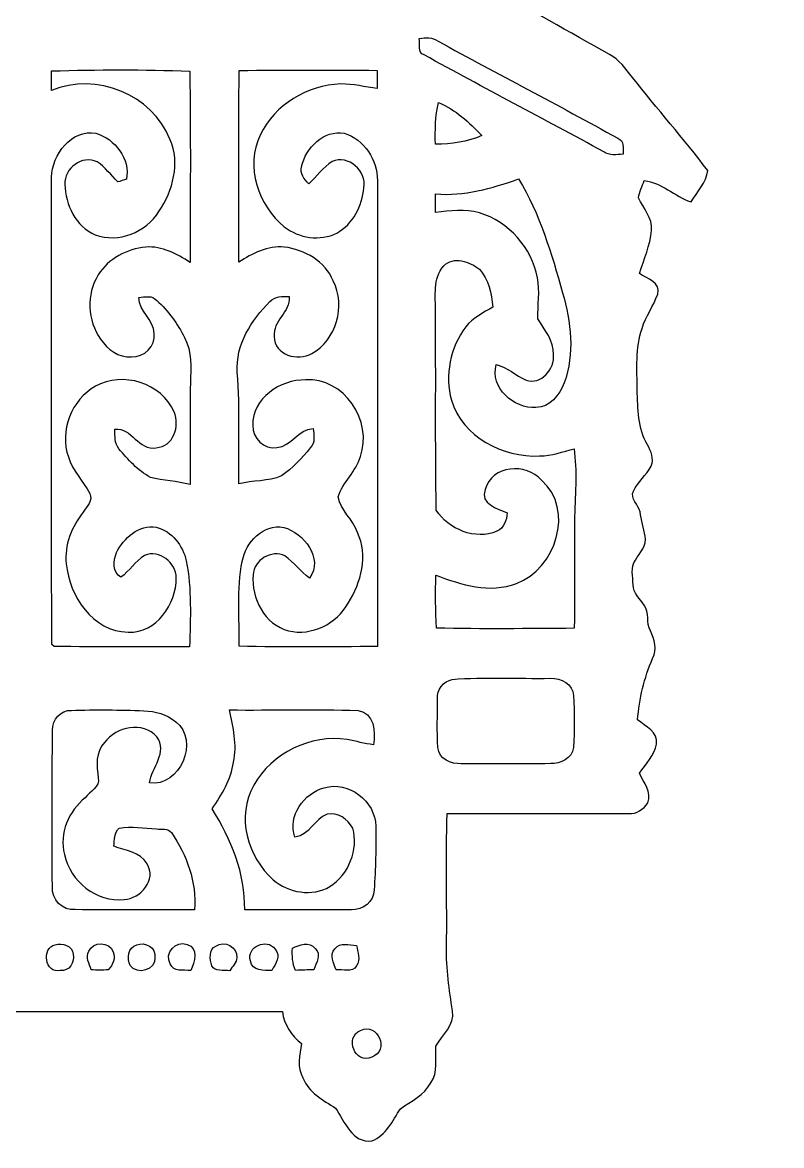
# Model space of a CAD drawing. Header units: centimetres. Extents: x -10.2 to 10.3, y -13.7 to 13.7.
# Drawn here: x 2.73 to 10.27, y -13.69 to -2.52 of the extents above; entities that cross this region are included whole.
import ezdxf

# ---------------------------------------------------------------- set-up
doc = ezdxf.new("R2010")
doc.units = ezdxf.units.CM
doc.header["$MEASUREMENT"] = 0
doc.layers.add('Camada 1', color=7, linetype='Continuous')

msp = doc.modelspace()

# ---------------------------------------------------------------- linework, layer by layer
at = {"layer": 'Camada 1', "color": 156}
for points, knots in [([(-0.3048, 13.28737), (-0.22825, 13.40449), (-0.16228, 13.55266), (-0.0254, 13.60875), (-0.0254, 13.60875), (0.17426, 13.6532), (0.25858, 13.42989), (0.34712, 13.29689), (0.34712, 13.29689), (0.45507, 13.21928), (0.58208, 13.15684), (0.64735, 13.03408), (0.64735, 13.03408), (0.72602, 12.92119), (0.7052, 12.77831), (0.68545, 12.65096), (0.68545, 12.65096), (0.81986, 12.56347), (0.87665, 12.40719), (0.86713, 12.25126), (0.86713, 12.25126), (1.04104, 12.18741), (1.25165, 12.18564), (1.38148, 12.03642), (1.38148, 12.03642), (1.52576, 11.89425), (1.5748, 11.61344), (1.40263, 11.47445), (1.40263, 11.47445), (1.27847, 11.37743), (1.11337, 11.37849), (0.96378, 11.36755), (0.96378, 11.36755), (0.95778, 11.35626), (0.94614, 11.33404), (0.94051, 11.32275), (0.94051, 11.32275), (1.06997, 11.21727), (1.22872, 11.15765), (1.36771, 11.06699), (1.36771, 11.06699), (1.51095, 10.97455), (1.57091, 10.80346), (1.69791, 10.6934), (1.69791, 10.6934), (1.84784, 10.55581), (1.99495, 10.39953), (2.04752, 10.19668), (2.04752, 10.19668), (2.09585, 10.02136), (2.06621, 9.83755), (2.06162, 9.6587), (2.06162, 9.6587), (2.4645, 9.69751), (2.86032, 9.48584), (3.0935, 9.16375), (3.0935, 9.16375), (3.25154, 8.96055), (3.35704, 8.72419), (3.49566, 8.50864), (3.49566, 8.50864), (3.74402, 8.15975), (4.05906, 7.79144), (4.50356, 7.71313), (4.50356, 7.71313), (4.63161, 7.6909), (4.70712, 7.57344), (4.76637, 7.46865), (4.76637, 7.46865), (4.9223, 7.48242), (5.08212, 7.41997), (5.17277, 7.28873), (5.17277, 7.28873), (5.2518, 7.20019), (5.2578, 7.07565), (5.31354, 6.97511), (5.31354, 6.97511), (5.40456, 6.87105), (5.53084, 6.77932), (5.55342, 6.63327), (5.55342, 6.63327), (5.52626, 6.47559), (5.35128, 6.42937), (5.22111, 6.38739), (5.22111, 6.38739), (5.08387, 6.36834), (5.03061, 6.21629), (4.90819, 6.16584), (4.90819, 6.16584), (4.76179, 6.08117), (4.58223, 6.10941), (4.44429, 6.1969), (4.44429, 6.1969), (4.3635, 6.13657), (4.27284, 6.06248), (4.16453, 6.08329), (4.16453, 6.08329), (3.9878, 6.11611), (3.80259, 6.15597), (3.62444, 6.1108), (3.62444, 6.1108), (3.38067, 6.02933), (3.27271, 5.72065), (3.37219, 5.49239), (3.37219, 5.49239), (3.46533, 5.20982), (3.78741, 5.03695), (4.07387, 5.13045), (4.07387, 5.13045), (4.0774, 5.20805), (4.08164, 5.28601), (4.09151, 5.36327), (4.09151, 5.36327), (4.2545, 5.40878), (4.41184, 5.28672), (4.4584, 5.13432), (4.4584, 5.13432), (4.51872, 5.00133), (4.46475, 4.85951), (4.44253, 4.72475), (4.44253, 4.72475), (4.5988, 4.75192), (4.74944, 4.80484), (4.90714, 4.82316), (4.90714, 4.82316), (5.2892, 4.86726), (5.68501, 4.62068), (5.81201, 4.25696), (5.81201, 4.25696), (5.89738, 4.0259), (5.97252, 3.7906), (6.07342, 3.56517), (6.07342, 3.56517), (6.14574, 3.40571), (6.26497, 3.27342), (6.39375, 3.15701), (6.39375, 3.15701), (6.42443, 3.27306), (6.42231, 3.41312), (6.52285, 3.49637), (6.52285, 3.49637), (6.67631, 3.60221), (6.92255, 3.53835), (6.99664, 3.36408), (6.99664, 3.36408), (7.03226, 3.24979), (6.99628, 3.1309), (6.9677, 3.01978), (6.9677, 3.01978), (7.2958, 3.03072), (7.67045, 3.04729), (7.93855, 2.82327), (7.93855, 2.82327), (8.15798, 2.65219), (8.20313, 2.34879), (8.41691, 2.17311), (8.41691, 2.17311), (8.58166, 2.04187), (8.7436, 1.90041), (8.9355, 1.80939), (8.9355, 1.80939), (9.04451, 1.75472), (9.17115, 1.75083), (9.28051, 1.69579), (9.28051, 1.69579), (9.36308, 1.65028), (9.39411, 1.54975), (9.4682, 1.49613), (9.4682, 1.49613), (9.56062, 1.47284), (9.66399, 1.47601), (9.74372, 1.41639), (9.74372, 1.41639), (9.88413, 1.33456), (9.93527, 1.17052), (9.98007, 1.02481), (9.98007, 1.02481), (10.08133, 0.89641), (10.27253, 0.77082), (10.21396, 0.58137), (10.21396, 0.58137), (10.13388, 0.44626), (9.95644, 0.42757), (9.82203, 0.37287), (9.82203, 0.37287), (9.72538, 0.27374), (9.62201, 0.16827), (9.47949, 0.14181), (9.47949, 0.14181), (9.36201, 0.09983), (9.24489, 0.15909), (9.13587, 0.19719), (9.13587, 0.19719), (9.05121, 0.15063), (8.96301, 0.11253), (8.87129, 0.08361), (8.87129, 0.08361), (8.86424, -0.05785), (8.87942, -0.21061), (8.79968, -0.33584), (8.79968, -0.33584), (8.69597, -0.50658), (8.59788, -0.6932), (8.42997, -0.80963), (8.42997, -0.80963), (8.29132, -0.88406), (8.13964, -0.93027), (7.99253, -0.9846), (7.99253, -0.9846), (7.99465, -1.07385), (7.9957, -1.16382), (7.98688, -1.25341), (7.98688, -1.25341), (7.83132, -1.30915), (7.68385, -1.11901), (7.53816, -1.22273), (7.53816, -1.22273), (7.37763, -1.31797), (7.30462, -1.49789), (7.24146, -1.66441), (7.24146, -1.66441), (7.19454, -1.78152), (7.16385, -1.90712), (7.16986, -2.03446), (7.16986, -2.03446), (7.22066, -2.09479), (7.29684, -2.12407), (7.36353, -2.16322), (7.36353, -2.16322), (7.76323, -2.38653), (8.16151, -2.61196), (8.56085, -2.83562), (8.56085, -2.83562), (8.65893, -2.88678), (8.72172, -2.98062), (8.78981, -3.06422), (8.78981, -3.06422), (9.03605, -3.37643), (9.29886, -3.67558), (9.54051, -3.99167), (9.54051, -3.99167), (9.52146, -4.10915), (9.43504, -4.20404), (9.3726, -4.30247), (9.3726, -4.30247), (9.20855, -4.24992), (9.0812, -4.1102), (8.90693, -4.09046), (8.90693, -4.09046), (8.88612, -4.14725), (8.86071, -4.20299), (8.84907, -4.26261), (8.84907, -4.26261), (8.89987, -4.36633), (8.99125, -4.46229), (8.98031, -4.58576), (8.98031, -4.58576), (8.9662, -4.73499), (8.90481, -4.87469), (8.86071, -5.0165), (8.86071, -5.0165), (8.93268, -5.06589), (9.07837, -5.10504), (9.04134, -5.22005), (9.04134, -5.22005), (8.99971, -5.33788), (8.92315, -5.44054), (8.88541, -5.56048), (8.88541, -5.56048), (8.81803, -5.75734), (8.83778, -5.96864), (8.83673, -6.17326), (8.83673, -6.17326), (8.84307, -6.35776), (8.84449, -6.5546), (8.93867, -6.71971), (8.93867, -6.71971), (8.97502, -6.7818), (9.00747, -6.85799), (8.97573, -6.92962), (8.97573, -6.92962), (8.9288, -7.02062), (8.84624, -7.0873), (8.79968, -7.17868), (8.79968, -7.17868), (8.76335, -7.25594), (8.85331, -7.31378), (8.866, -7.38645), (8.866, -7.38645), (8.88118, -7.4669), (8.90023, -7.54627), (8.91575, -7.62706), (8.91575, -7.62706), (8.93762, -7.71947), (8.86283, -7.79144), (8.82015, -7.86448), (8.82015, -7.86448), (8.76723, -7.93537), (8.79581, -8.03027), (8.79686, -8.11213), (8.79686, -8.11213), (8.79651, -8.19431), (8.866, -8.2483), (8.90588, -8.3132), (8.90588, -8.3132), (8.96479, -8.38694), (8.9214, -8.49066), (8.96902, -8.57037), (8.96902, -8.57037), (9.01171, -8.65504), (9.03746, -8.75242), (8.99089, -8.84237), (8.99089, -8.84237), (8.90729, -9.03746), (8.85647, -9.24348), (8.84202, -9.45549), (8.84202, -9.45549), (8.92104, -9.51723), (9.04628, -9.57474), (9.02899, -9.69573), (9.02899, -9.69573), (9.00888, -9.80897), (8.92069, -9.89224), (8.86107, -9.98573), (8.86107, -9.98573), (8.90235, -10.07816), (8.9856, -10.1734), (8.94326, -10.281), (8.94326, -10.281), (8.90023, -10.34308), (8.83108, -10.39354), (8.75205, -10.38542), (8.75205, -10.38542), (8.15092, -10.38684), (7.54979, -10.38506), (6.94865, -10.38613), (6.94865, -10.38613), (6.93384, -10.82781), (6.94689, -11.27019), (6.94195, -11.71222), (6.94195, -11.71222), (6.9349, -11.92635), (6.97159, -12.13801), (6.99947, -12.34934), (6.99947, -12.34934), (7.02697, -12.49362), (6.89573, -12.58675), (6.83506, -12.7), (6.83506, -12.7), (6.82837, -12.82206), (6.86328, -12.95822), (6.78461, -13.06512), (6.78461, -13.06512), (6.71934, -13.18718), (6.59165, -13.24751), (6.48299, -13.32194), (6.48299, -13.32194), (6.40608, -13.44012), (6.33906, -13.5883), (6.199, -13.64156), (6.199, -13.64156), (6.00569, -13.66731), (5.92559, -13.44577), (5.83812, -13.31524), (5.83812, -13.31524), (5.71287, -13.23693), (5.57106, -13.16107), (5.5139, -13.01537), (5.5139, -13.01537), (5.45324, -12.90954), (5.48181, -12.78714), (5.49875, -12.67424), (5.49875, -12.67424), (5.39925, -12.59311), (5.32587, -12.48516), (5.3093, -12.35569), (5.3093, -12.35569), (1.7928, -12.35638), (-1.72366, -12.35392), (-5.2405, -12.35674), (-5.2405, -12.35674), (-5.26345, -12.48762), (-5.33259, -12.60122), (-5.42854, -12.69152), (-5.42854, -12.69152), (-5.40561, -12.821), (-5.39644, -12.96423), (-5.48004, -13.07535), (-5.48004, -13.07535), (-5.53685, -13.19883), (-5.6716, -13.24186), (-5.77249, -13.31736), (-5.77249, -13.31736), (-5.84341, -13.43589), (-5.90832, -13.58123), (-6.04273, -13.63802), (-6.04273, -13.63802), (-6.25193, -13.68777), (-6.32424, -13.43589), (-6.43042, -13.31066), (-6.43042, -13.31066), (-6.54755, -13.23233), (-6.67737, -13.15755), (-6.73946, -13.02419), (-6.73946, -13.02419), (-6.80049, -12.92119), (-6.78003, -12.79913), (-6.75216, -12.68976), (-6.75216, -12.68976), (-6.81955, -12.61957), (-6.9035, -12.55289), (-6.92431, -12.4527), (-6.92431, -12.4527), (-6.93666, -12.34687), (-6.91797, -12.24104), (-6.91549, -12.13555), (-6.91549, -12.13555), (-6.87175, -11.55347), (-6.89292, -10.96926), (-6.8901, -10.38613), (-6.8901, -10.38613), (-7.47501, -10.38613), (-8.05991, -10.38506), (-8.64481, -10.38684), (-8.64481, -10.38684), (-8.70937, -10.38577), (-8.77675, -10.38506), (-8.83496, -10.35332), (-8.83496, -10.35332), (-8.90799, -10.30781), (-8.93762, -10.19951), (-8.88576, -10.12754), (-8.88576, -10.12754), (-8.86777, -10.08238), (-8.82543, -10.04429), (-8.82685, -9.99384), (-8.82685, -9.99384), (-8.86177, -9.87777), (-8.98489, -9.79523), (-8.97925, -9.66611), (-8.97925, -9.66611), (-8.97995, -9.56239), (-8.87024, -9.51688), (-8.80356, -9.45832), (-8.80356, -9.45832), (-8.79581, -9.2322), (-8.87059, -9.01734), (-8.95314, -8.81062), (-8.95314, -8.81062), (-8.99618, -8.73125), (-8.9542, -8.6487), (-8.92527, -8.57355), (-8.92527, -8.57355), (-8.89141, -8.49841), (-8.89705, -8.41375), (-8.87448, -8.33578), (-8.87448, -8.33578), (-8.84342, -8.27722), (-8.79439, -8.231), (-8.76229, -8.17386), (-8.76229, -8.17386), (-8.74324, -8.08601), (-8.72842, -7.99499), (-8.74077, -7.90575), (-8.74077, -7.90575), (-8.78134, -7.82038), (-8.87518, -7.75404), (-8.87624, -7.65422), (-8.87624, -7.65422), (-8.84625, -7.5071), (-8.81768, -7.35682), (-8.73548, -7.22841), (-8.73548, -7.22841), (-8.76018, -7.08271), (-8.9468, -7.00263), (-8.94468, -6.84635), (-8.94468, -6.84635), (-8.89599, -6.71795), (-8.81556, -6.59835), (-8.8085, -6.45724), (-8.8085, -6.45724), (-8.78945, -6.19478), (-8.77958, -5.92949), (-8.81027, -5.66773), (-8.81027, -5.66773), (-8.83179, -5.4938), (-8.96231, -5.35834), (-8.99159, -5.18865), (-8.99159, -5.18865), (-9.00783, -5.08353), (-8.89, -5.06482), (-8.81979, -5.02708), (-8.81979, -5.02708), (-8.84943, -4.87749), (-8.91963, -4.73779), (-8.93692, -4.58576), (-8.93692, -4.58576), (-8.95173, -4.45028), (-8.83637, -4.35504), (-8.79545, -4.23827), (-8.79545, -4.23827), (-8.81803, -4.18429), (-8.84201, -4.12221), (-8.89247, -4.08869), (-8.89247, -4.08869), (-9.04416, -4.12784), (-9.15811, -4.25309), (-9.3098, -4.29119), (-9.3098, -4.29119), (-9.4234, -4.2485), (-9.44174, -4.09151), (-9.49465, -3.99238), (-9.49465, -3.99238), (-9.23219, -3.66465), (-8.96479, -3.34044), (-8.70055, -3.01378), (-8.70055, -3.01378), (-8.65328, -2.95592), (-8.60742, -2.89418), (-8.54321, -2.85396), (-8.54321, -2.85396), (-8.06555, -2.58234), (-7.58331, -2.3188), (-7.10881, -2.04223), (-7.10881, -2.04223), (-7.14762, -1.75682), (-7.22488, -1.43898), (-7.45418, -1.24566), (-7.45418, -1.24566), (-7.56108, -1.14828), (-7.69549, -1.20967), (-7.80803, -1.25801), (-7.80803, -1.25801), (-7.87471, -1.2968), (-7.96113, -1.22943), (-7.95478, -1.15675), (-7.95478, -1.15675), (-7.95549, -1.0996), (-7.94631, -1.04315), (-7.94067, -0.98672), (-7.94067, -0.98672), (-8.15022, -0.90523), (-8.38835, -0.85231), (-8.54463, -0.67875), (-8.54463, -0.67875), (-8.63706, -0.56761), (-8.70726, -0.44026), (-8.78134, -0.31679), (-8.78134, -0.31679), (-8.85754, -0.19967), (-8.8325, -0.05467), (-8.8399, 0.07691), (-8.8399, 0.07691), (-8.93056, 0.10971), (-9.01629, 0.15309), (-9.10449, 0.1919), (-9.10449, 0.1919), (-9.21914, 0.17003), (-9.33273, 0.09771), (-9.45197, 0.14252), (-9.45197, 0.14252), (-9.59343, 0.16581), (-9.69468, 0.27128), (-9.78887, 0.37007), (-9.78887, 0.37007), (-9.93986, 0.4318), (-10.15541, 0.45649), (-10.20867, 0.63887), (-10.20867, 0.63887), (-10.19563, 0.7934), (-10.06263, 0.90063), (-9.96173, 1.00576), (-9.96173, 1.00576), (-9.91093, 1.13417), (-9.88412, 1.28235), (-9.77229, 1.37548), (-9.77229, 1.37548), (-9.67951, 1.46473), (-9.54863, 1.48449), (-9.42551, 1.49506), (-9.42551, 1.49506), (-9.36236, 1.58891), (-9.29887, 1.7011), (-9.17856, 1.72649), (-9.17856, 1.72649), (-9.03428, 1.76072), (-8.88787, 1.79882), (-8.76546, 1.88665), (-8.76546, 1.88665), (-8.53263, 2.04857), (-8.28498, 2.22003), (-8.16045, 2.48425), (-8.16045, 2.48425), (-8.06203, 2.69098), (-7.90081, 2.88783), (-7.67186, 2.95063), (-7.67186, 2.95063), (-7.42914, 3.04165), (-7.16774, 3.02577), (-6.91373, 3.02012), (-6.91373, 3.02012), (-6.93878, 3.11643), (-6.9857, 3.21344), (-6.96524, 3.31505), (-6.96524, 3.31505), (-6.91832, 3.5306), (-6.60047, 3.6329), (-6.44666, 3.46674), (-6.44666, 3.46674), (-6.36481, 3.38912), (-6.37928, 3.26602), (-6.36093, 3.16406), (-6.36093, 3.16406), (-6.09423, 3.32246), (-5.98945, 3.63889), (-5.88785, 3.91478), (-5.88785, 3.91478), (-5.80565, 4.11161), (-5.7665, 4.33246), (-5.62821, 4.50037), (-5.62821, 4.50037), (-5.47582, 4.67289), (-5.26555, 4.80589), (-5.03166, 4.82316), (-5.03166, 4.82316), (-4.81541, 4.85174), (-4.61115, 4.75684), (-4.39914, 4.73392), (-4.39914, 4.73392), (-4.42595, 4.87785), (-4.4651, 5.03624), (-4.39525, 5.17455), (-4.39525, 5.17455), (-4.33492, 5.29907), (-4.18711, 5.425), (-4.04495, 5.34492), (-4.04495, 5.34492), (-4.03613, 5.27295), (-4.02695, 5.20064), (-4.01425, 5.12903), (-4.01425, 5.12903), (-3.88126, 5.10258), (-3.73486, 5.09198), (-3.61244, 5.16183), (-3.61244, 5.16183), (-3.45086, 5.25814), (-3.31187, 5.42008), (-3.29459, 5.61374), (-3.29459, 5.61374), (-3.27659, 5.77003), (-3.32598, 5.93972), (-3.43817, 6.05155), (-3.43817, 6.05155), (-3.62091, 6.18418), (-3.85938, 6.11823), (-4.06364, 6.08612), (-4.06364, 6.08612), (-4.17653, 6.05895), (-4.27002, 6.14115), (-4.37198, 6.17114), (-4.37198, 6.17114), (-4.47674, 6.15138), (-4.57763, 6.09706), (-4.687, 6.11786), (-4.687, 6.11786), (-4.84504, 6.13762), (-4.95723, 6.25756), (-5.0627, 6.3641), (-5.0627, 6.3641), (-5.18337, 6.40221), (-5.31106, 6.43149), (-5.41231, 6.51157), (-5.41231, 6.51157), (-5.47158, 6.55038), (-5.46099, 6.63115), (-5.4557, 6.69183), (-5.4557, 6.69183), (-5.41548, 6.82412), (-5.29378, 6.90245), (-5.21124, 7.00439), (-5.21124, 7.00439), (-5.17348, 7.13176), (-5.13891, 7.27004), (-5.03132, 7.35858), (-5.03132, 7.35858), (-4.94171, 7.44855), (-4.81295, 7.4736), (-4.69053, 7.46936), (-4.69053, 7.46936), (-4.65101, 7.53568), (-4.61644, 7.60871), (-4.55224, 7.65493), (-4.55224, 7.65493), (-4.45664, 7.73782), (-4.3194, 7.72089), (-4.20899, 7.77168), (-4.20899, 7.77168), (-3.96487, 7.87364), (-3.78919, 8.08214), (-3.61843, 8.2758), (-3.61843, 8.2758), (-3.3775, 8.55556), (-3.24979, 8.9094), (-3.02048, 9.19691), (-3.02048, 9.19691), (-2.78448, 9.49924), (-2.401, 9.69362), (-2.01329, 9.65905), (-2.01329, 9.65905), (-2.04045, 9.88836), (-2.05634, 10.13354), (-1.94132, 10.34344), (-1.94132, 10.34344), (-1.8369, 10.56781), (-1.60584, 10.69093), (-1.4792, 10.89977), (-1.4792, 10.89977), (-1.33879, 11.11566), (-1.06927, 11.16929), (-0.88406, 11.33369), (-0.88406, 11.33369), (-1.02658, 11.40777), (-1.20967, 11.35838), (-1.3416, 11.46668), (-1.3416, 11.46668), (-1.54657, 11.6085), (-1.47567, 11.92388), (-1.3081, 12.06676), (-1.3081, 12.06676), (-1.18533, 12.18776), (-1.00471, 12.1867), (-0.8509, 12.23856), (-0.8509, 12.23856), (-0.79833, 12.319), (-0.8202, 12.42907), (-0.76904, 12.51196), (-0.76904, 12.51196), (-0.73377, 12.5677), (-0.68474, 12.61251), (-0.63958, 12.66048), (-0.63958, 12.66048), (-0.6618, 12.79031), (-0.67839, 12.93671), (-0.59336, 13.04889), (-0.59336, 13.04889), (-0.52916, 13.16214), (-0.41134, 13.2214), (-0.3048, 13.28737)], [0, 0, 0, 0, 0.00531915, 0.00531915, 0.00531915, 0.00531915, 0.0106383, 0.0106383, 0.0106383, 0.0106383, 0.01595745, 0.01595745, 0.01595745, 0.01595745, 0.0212766, 0.0212766, 0.0212766, 0.0212766, 0.02659574, 0.02659574, 0.02659574, 0.02659574, 0.03191489, 0.03191489, 0.03191489, 0.03191489, 0.03723404, 0.03723404, 0.03723404, 0.03723404, 0.04255319, 0.04255319, 0.04255319, 0.04255319, 0.04787234, 0.04787234, 0.04787234, 0.04787234, 0.05319149, 0.05319149, 0.05319149, 0.05319149, 0.05851064, 0.05851064, 0.05851064, 0.05851064, 0.06382979, 0.06382979, 0.06382979, 0.06382979, 0.06914894, 0.06914894, 0.06914894, 0.06914894, 0.07446809, 0.07446809, 0.07446809, 0.07446809, 0.07978723, 0.07978723, 0.07978723, 0.07978723, 0.08510638, 0.08510638, 0.08510638, 0.08510638, 0.09042553, 0.09042553, 0.09042553, 0.09042553, 0.09574468, 0.09574468, 0.09574468, 0.09574468, 0.10106383, 0.10106383, 0.10106383, 0.10106383, 0.10638298, 0.10638298, 0.10638298, 0.10638298, 0.11170213, 0.11170213, 0.11170213, 0.11170213, 0.11702128, 0.11702128, 0.11702128, 0.11702128, 0.12234043, 0.12234043, 0.12234043, 0.12234043, 0.12765957, 0.12765957, 0.12765957, 0.12765957, 0.13297872, 0.13297872, 0.13297872, 0.13297872, 0.13829787, 0.13829787, 0.13829787, 0.13829787, 0.14361702, 0.14361702, 0.14361702, 0.14361702, 0.14893617, 0.14893617, 0.14893617, 0.14893617, 0.15425532, 0.15425532, 0.15425532, 0.15425532, 0.15957447, 0.15957447, 0.15957447, 0.15957447, 0.16489362, 0.16489362, 0.16489362, 0.16489362, 0.17021277, 0.17021277, 0.17021277, 0.17021277, 0.17553191, 0.17553191, 0.17553191, 0.17553191, 0.18085106, 0.18085106, 0.18085106, 0.18085106, 0.18617021, 0.18617021, 0.18617021, 0.18617021, 0.19148936, 0.19148936, 0.19148936, 0.19148936, 0.19680851, 0.19680851, 0.19680851, 0.19680851, 0.20212766, 0.20212766, 0.20212766, 0.20212766, 0.20744681, 0.20744681, 0.20744681, 0.20744681, 0.21276596, 0.21276596, 0.21276596, 0.21276596, 0.21808511, 0.21808511, 0.21808511, 0.21808511, 0.22340426, 0.22340426, 0.22340426, 0.22340426, 0.2287234, 0.2287234, 0.2287234, 0.2287234, 0.23404255, 0.23404255, 0.23404255, 0.23404255, 0.2393617, 0.2393617, 0.2393617, 0.2393617, 0.24468085, 0.24468085, 0.24468085, 0.24468085, 0.25, 0.25, 0.25, 0.25, 0.25531915, 0.25531915, 0.25531915, 0.25531915, 0.2606383, 0.2606383, 0.2606383, 0.2606383, 0.26595745, 0.26595745, 0.26595745, 0.26595745, 0.2712766, 0.2712766, 0.2712766, 0.2712766, 0.27659574, 0.27659574, 0.27659574, 0.27659574, 0.28191489, 0.28191489, 0.28191489, 0.28191489, 0.28723404, 0.28723404, 0.28723404, 0.28723404, 0.29255319, 0.29255319, 0.29255319, 0.29255319, 0.29787234, 0.29787234, 0.29787234, 0.29787234, 0.30319149, 0.30319149, 0.30319149, 0.30319149, 0.30851064, 0.30851064, 0.30851064, 0.30851064, 0.31382979, 0.31382979, 0.31382979, 0.31382979, 0.31914894, 0.31914894, 0.31914894, 0.31914894, 0.32446809, 0.32446809, 0.32446809, 0.32446809, 0.32978723, 0.32978723, 0.32978723, 0.32978723, 0.33510638, 0.33510638, 0.33510638, 0.33510638, 0.34042553, 0.34042553, 0.34042553, 0.34042553, 0.34574468, 0.34574468, 0.34574468, 0.34574468, 0.35106383, 0.35106383, 0.35106383, 0.35106383, 0.35638298, 0.35638298, 0.35638298, 0.35638298, 0.36170213, 0.36170213, 0.36170213, 0.36170213, 0.36702128, 0.36702128, 0.36702128, 0.36702128, 0.37234043, 0.37234043, 0.37234043, 0.37234043, 0.37765957, 0.37765957, 0.37765957, 0.37765957, 0.38297872, 0.38297872, 0.38297872, 0.38297872, 0.38829787, 0.38829787, 0.38829787, 0.38829787, 0.39361702, 0.39361702, 0.39361702, 0.39361702, 0.39893617, 0.39893617, 0.39893617, 0.39893617, 0.40425532, 0.40425532, 0.40425532, 0.40425532, 0.40957447, 0.40957447, 0.40957447, 0.40957447, 0.41489362, 0.41489362, 0.41489362, 0.41489362, 0.42021277, 0.42021277, 0.42021277, 0.42021277, 0.42553191, 0.42553191, 0.42553191, 0.42553191, 0.43085106, 0.43085106, 0.43085106, 0.43085106, 0.43617021, 0.43617021, 0.43617021, 0.43617021, 0.44148936, 0.44148936, 0.44148936, 0.44148936, 0.44680851, 0.44680851, 0.44680851, 0.44680851, 0.45212766, 0.45212766, 0.45212766, 0.45212766, 0.45744681, 0.45744681, 0.45744681, 0.45744681, 0.46276596, 0.46276596, 0.46276596, 0.46276596, 0.46808511, 0.46808511, 0.46808511, 0.46808511, 0.47340426, 0.47340426, 0.47340426, 0.47340426, 0.4787234, 0.4787234, 0.4787234, 0.4787234, 0.48404255, 0.48404255, 0.48404255, 0.48404255, 0.4893617, 0.4893617, 0.4893617, 0.4893617, 0.49468085, 0.49468085, 0.49468085, 0.49468085, 0.5, 0.5, 0.5, 0.5, 0.50531915, 0.50531915, 0.50531915, 0.50531915, 0.5106383, 0.5106383, 0.5106383, 0.5106383, 0.51595745, 0.51595745, 0.51595745, 0.51595745, 0.5212766, 0.5212766, 0.5212766, 0.5212766, 0.52659574, 0.52659574, 0.52659574, 0.52659574, 0.53191489, 0.53191489, 0.53191489, 0.53191489, 0.53723404, 0.53723404, 0.53723404, 0.53723404, 0.54255319, 0.54255319, 0.54255319, 0.54255319, 0.54787234, 0.54787234, 0.54787234, 0.54787234, 0.55319149, 0.55319149, 0.55319149, 0.55319149, 0.55851064, 0.55851064, 0.55851064, 0.55851064, 0.56382979, 0.56382979, 0.56382979, 0.56382979, 0.56914894, 0.56914894, 0.56914894, 0.56914894, 0.57446809, 0.57446809, 0.57446809, 0.57446809, 0.57978723, 0.57978723, 0.57978723, 0.57978723, 0.58510638, 0.58510638, 0.58510638, 0.58510638, 0.59042553, 0.59042553, 0.59042553, 0.59042553, 0.59574468, 0.59574468, 0.59574468, 0.59574468, 0.60106383, 0.60106383, 0.60106383, 0.60106383, 0.60638298, 0.60638298, 0.60638298, 0.60638298, 0.61170213, 0.61170213, 0.61170213, 0.61170213, 0.61702128, 0.61702128, 0.61702128, 0.61702128, 0.62234043, 0.62234043, 0.62234043, 0.62234043, 0.62765957, 0.62765957, 0.62765957, 0.62765957, 0.63297872, 0.63297872, 0.63297872, 0.63297872, 0.63829787, 0.63829787, 0.63829787, 0.63829787, 0.64361702, 0.64361702, 0.64361702, 0.64361702, 0.64893617, 0.64893617, 0.64893617, 0.64893617, 0.65425532, 0.65425532, 0.65425532, 0.65425532, 0.65957447, 0.65957447, 0.65957447, 0.65957447, 0.66489362, 0.66489362, 0.66489362, 0.66489362, 0.67021277, 0.67021277, 0.67021277, 0.67021277, 0.67553191, 0.67553191, 0.67553191, 0.67553191, 0.68085106, 0.68085106, 0.68085106, 0.68085106, 0.68617021, 0.68617021, 0.68617021, 0.68617021, 0.69148936, 0.69148936, 0.69148936, 0.69148936, 0.69680851, 0.69680851, 0.69680851, 0.69680851, 0.70212766, 0.70212766, 0.70212766, 0.70212766, 0.70744681, 0.70744681, 0.70744681, 0.70744681, 0.71276596, 0.71276596, 0.71276596, 0.71276596, 0.71808511, 0.71808511, 0.71808511, 0.71808511, 0.72340426, 0.72340426, 0.72340426, 0.72340426, 0.7287234, 0.7287234, 0.7287234, 0.7287234, 0.73404255, 0.73404255, 0.73404255, 0.73404255, 0.7393617, 0.7393617, 0.7393617, 0.7393617, 0.74468085, 0.74468085, 0.74468085, 0.74468085, 0.75, 0.75, 0.75, 0.75, 0.75531915, 0.75531915, 0.75531915, 0.75531915, 0.7606383, 0.7606383, 0.7606383, 0.7606383, 0.76595745, 0.76595745, 0.76595745, 0.76595745, 0.7712766, 0.7712766, 0.7712766, 0.7712766, 0.77659574, 0.77659574, 0.77659574, 0.77659574, 0.78191489, 0.78191489, 0.78191489, 0.78191489, 0.78723404, 0.78723404, 0.78723404, 0.78723404, 0.79255319, 0.79255319, 0.79255319, 0.79255319, 0.79787234, 0.79787234, 0.79787234, 0.79787234, 0.80319149, 0.80319149, 0.80319149, 0.80319149, 0.80851064, 0.80851064, 0.80851064, 0.80851064, 0.81382979, 0.81382979, 0.81382979, 0.81382979, 0.81914894, 0.81914894, 0.81914894, 0.81914894, 0.82446809, 0.82446809, 0.82446809, 0.82446809, 0.82978723, 0.82978723, 0.82978723, 0.82978723, 0.83510638, 0.83510638, 0.83510638, 0.83510638, 0.84042553, 0.84042553, 0.84042553, 0.84042553, 0.84574468, 0.84574468, 0.84574468, 0.84574468, 0.85106383, 0.85106383, 0.85106383, 0.85106383, 0.85638298, 0.85638298, 0.85638298, 0.85638298, 0.86170213, 0.86170213, 0.86170213, 0.86170213, 0.86702128, 0.86702128, 0.86702128, 0.86702128, 0.87234043, 0.87234043, 0.87234043, 0.87234043, 0.87765957, 0.87765957, 0.87765957, 0.87765957, 0.88297872, 0.88297872, 0.88297872, 0.88297872, 0.88829787, 0.88829787, 0.88829787, 0.88829787, 0.89361702, 0.89361702, 0.89361702, 0.89361702, 0.89893617, 0.89893617, 0.89893617, 0.89893617, 0.90425532, 0.90425532, 0.90425532, 0.90425532, 0.90957447, 0.90957447, 0.90957447, 0.90957447, 0.91489362, 0.91489362, 0.91489362, 0.91489362, 0.92021277, 0.92021277, 0.92021277, 0.92021277, 0.92553191, 0.92553191, 0.92553191, 0.92553191, 0.93085106, 0.93085106, 0.93085106, 0.93085106, 0.93617021, 0.93617021, 0.93617021, 0.93617021, 0.94148936, 0.94148936, 0.94148936, 0.94148936, 0.94680851, 0.94680851, 0.94680851, 0.94680851, 0.95212766, 0.95212766, 0.95212766, 0.95212766, 0.95744681, 0.95744681, 0.95744681, 0.95744681, 0.96276596, 0.96276596, 0.96276596, 0.96276596, 0.96808511, 0.96808511, 0.96808511, 0.96808511, 0.97340426, 0.97340426, 0.97340426, 0.97340426, 0.9787234, 0.9787234, 0.9787234, 0.9787234, 0.98404255, 0.98404255, 0.98404255, 0.98404255, 0.9893617, 0.9893617, 0.9893617, 0.9893617, 1, 1, 1, 1]), ([(6.67066, -2.67864), (6.67066, -2.67864), (6.67066, -2.67864), (6.67066, -2.67864), (6.67066, -2.67864), (6.67948, -2.73402), (6.64951, -2.81552), (6.719, -2.84056), (6.719, -2.84056), (7.31097, -3.16759), (7.91138, -3.48014), (8.50511, -3.80471), (8.50511, -3.80471), (8.56226, -3.84457), (8.63177, -3.83575), (8.69702, -3.82658), (8.69702, -3.82658), (8.69526, -3.76977), (8.71149, -3.69393), (8.6434, -3.66923), (8.6434, -3.66923), (8.05249, -3.3401), (7.44996, -3.03142), (6.85765, -2.7044), (6.85765, -2.7044), (6.8012, -2.66593), (6.73488, -2.66559), (6.67066, -2.67864)], [0, 0, 0, 0, 0.125, 0.125, 0.125, 0.125, 0.25, 0.25, 0.25, 0.25, 0.375, 0.375, 0.375, 0.375, 0.5, 0.5, 0.5, 0.5, 0.625, 0.625, 0.625, 0.625, 0.75, 0.75, 0.75, 0.75, 1, 1, 1, 1]), ([(3.01342, -3.00002), (3.01342, -3.00002), (3.01342, -3.00002), (3.01342, -3.00002), (3.01342, -3.00002), (3.01378, -3.06422), (3.01412, -3.12878), (3.01412, -3.19334), (3.01412, -3.19334), (3.45334, -3.01271), (4.01637, -3.23285), (4.19169, -3.67946), (4.19169, -3.67946), (4.29753, -3.91759), (4.21993, -4.19064), (4.08269, -4.39844), (4.08269, -4.39844), (3.95464, -4.60445), (3.68017, -4.71628), (3.4484, -4.62986), (3.4484, -4.62986), (3.25578, -4.54942), (3.14924, -4.32893), (3.14783, -4.12855), (3.14783, -4.12855), (3.13725, -3.9684), (3.31857, -3.83329), (3.46745, -3.90455), (3.46745, -3.90455), (3.54646, -3.95887), (3.6068, -4.03542), (3.67276, -4.10457), (3.67276, -4.10457), (3.69393, -4.09787), (3.73661, -4.08481), (3.75813, -4.07811), (3.75813, -4.07811), (3.79976, -3.87456), (3.64559, -3.67665), (3.45581, -3.62055), (3.45581, -3.62055), (3.21451, -3.57504), (3.01907, -3.83611), (3.01519, -4.05659), (3.01519, -4.05659), (3.0159, -5.60599), (3.01271, -7.15539), (3.01659, -8.70479), (3.01659, -8.70479), (3.01659, -8.70479), (3.03883, -8.72384), (3.03883, -8.72384), (3.03883, -8.72384), (3.48791, -8.73159), (3.93734, -8.72596), (4.38643, -8.72666), (4.38643, -8.72666), (4.3942, -8.44267), (4.41006, -8.15445), (4.35363, -7.874), (4.35363, -7.874), (4.32187, -7.72195), (4.2097, -7.5766), (4.05553, -7.53816), (4.05553, -7.53816), (3.88196, -7.50922), (3.73203, -7.64611), (3.65972, -7.79073), (3.65972, -7.79073), (3.63078, -7.86906), (3.61421, -7.99217), (3.70487, -8.03627), (3.70487, -8.03627), (3.78989, -7.97136), (3.84703, -7.87541), (3.93982, -7.82002), (3.93982, -7.82002), (4.08374, -7.75475), (4.25591, -7.89199), (4.2545, -8.04228), (4.2545, -8.04228), (4.25555, -8.30226), (4.05977, -8.5933), (3.77613, -8.58237), (3.77613, -8.58237), (3.42406, -8.57462), (3.19088, -8.22537), (3.16089, -7.90292), (3.16089, -7.90292), (3.13796, -7.7156), (3.21556, -7.53356), (3.32951, -7.38893), (3.32951, -7.38893), (3.36161, -7.33319), (3.43181, -7.2718), (3.39336, -7.20266), (3.39336, -7.20266), (3.32951, -7.07777), (3.22403, -6.97583), (3.18169, -6.83965), (3.18169, -6.83965), (3.09068, -6.58106), (3.21239, -6.26957), (3.45052, -6.13657), (3.45052, -6.13657), (3.72004, -5.98487), (4.11056, -6.10234), (4.23262, -6.39163), (4.23262, -6.39163), (4.294, -6.53133), (4.22627, -6.7384), (4.05518, -6.74722), (4.05518, -6.74722), (3.87702, -6.78249), (3.81494, -6.54297), (3.64313, -6.56449), (3.64313, -6.56449), (3.64878, -6.62939), (3.63643, -6.70489), (3.6844, -6.75781), (3.6844, -6.75781), (3.77437, -6.8654), (3.87208, -6.97512), (3.99661, -7.04249), (3.99661, -7.04249), (4.12608, -7.07743), (4.26332, -7.07672), (4.39278, -7.11446), (4.39278, -7.11446), (4.39561, -6.77757), (4.39101, -6.44065), (4.3949, -6.10376), (4.3949, -6.10376), (4.39914, -5.95207), (4.41042, -5.79049), (4.3374, -5.6515), (4.3374, -5.6515), (4.26544, -5.51568), (4.17583, -5.38621), (4.06152, -5.28319), (4.06152, -5.28319), (4.01496, -5.23027), (3.94334, -5.24651), (3.88267, -5.25251), (3.88267, -5.25251), (3.88267, -5.39291), (4.03014, -5.47299), (4.03542, -5.61021), (4.03542, -5.61021), (4.05341, -5.73546), (3.93417, -5.85223), (3.81034, -5.84341), (3.81034, -5.84341), (3.68299, -5.85364), (3.56834, -5.77037), (3.50237, -5.66737), (3.50237, -5.66737), (3.36937, -5.48428), (3.35774, -5.22181), (3.47873, -5.02954), (3.47873, -5.02954), (3.57752, -4.8655), (3.76519, -4.77237), (3.95111, -4.75156), (3.95111, -4.75156), (4.11302, -4.74098), (4.2612, -4.81929), (4.39208, -4.90536), (4.39208, -4.90536), (4.39349, -4.27143), (4.39807, -3.63748), (4.3882, -3.00355), (4.3882, -3.00355), (3.93064, -2.98309), (3.47132, -2.98838), (3.01342, -3.00002)], [0, 0, 0, 0, 0.02222222, 0.02222222, 0.02222222, 0.02222222, 0.04444444, 0.04444444, 0.04444444, 0.04444444, 0.06666667, 0.06666667, 0.06666667, 0.06666667, 0.08888889, 0.08888889, 0.08888889, 0.08888889, 0.11111111, 0.11111111, 0.11111111, 0.11111111, 0.13333333, 0.13333333, 0.13333333, 0.13333333, 0.15555556, 0.15555556, 0.15555556, 0.15555556, 0.17777778, 0.17777778, 0.17777778, 0.17777778, 0.2, 0.2, 0.2, 0.2, 0.22222222, 0.22222222, 0.22222222, 0.22222222, 0.24444444, 0.24444444, 0.24444444, 0.24444444, 0.26666667, 0.26666667, 0.26666667, 0.26666667, 0.28888889, 0.28888889, 0.28888889, 0.28888889, 0.31111111, 0.31111111, 0.31111111, 0.31111111, 0.33333333, 0.33333333, 0.33333333, 0.33333333, 0.35555556, 0.35555556, 0.35555556, 0.35555556, 0.37777778, 0.37777778, 0.37777778, 0.37777778, 0.4, 0.4, 0.4, 0.4, 0.42222222, 0.42222222, 0.42222222, 0.42222222, 0.44444444, 0.44444444, 0.44444444, 0.44444444, 0.46666667, 0.46666667, 0.46666667, 0.46666667, 0.48888889, 0.48888889, 0.48888889, 0.48888889, 0.51111111, 0.51111111, 0.51111111, 0.51111111, 0.53333333, 0.53333333, 0.53333333, 0.53333333, 0.55555556, 0.55555556, 0.55555556, 0.55555556, 0.57777778, 0.57777778, 0.57777778, 0.57777778, 0.6, 0.6, 0.6, 0.6, 0.62222222, 0.62222222, 0.62222222, 0.62222222, 0.64444444, 0.64444444, 0.64444444, 0.64444444, 0.66666667, 0.66666667, 0.66666667, 0.66666667, 0.68888889, 0.68888889, 0.68888889, 0.68888889, 0.71111111, 0.71111111, 0.71111111, 0.71111111, 0.73333333, 0.73333333, 0.73333333, 0.73333333, 0.75555556, 0.75555556, 0.75555556, 0.75555556, 0.77777778, 0.77777778, 0.77777778, 0.77777778, 0.8, 0.8, 0.8, 0.8, 0.82222222, 0.82222222, 0.82222222, 0.82222222, 0.84444444, 0.84444444, 0.84444444, 0.84444444, 0.86666667, 0.86666667, 0.86666667, 0.86666667, 0.88888889, 0.88888889, 0.88888889, 0.88888889, 0.91111111, 0.91111111, 0.91111111, 0.91111111, 0.93333333, 0.93333333, 0.93333333, 0.93333333, 0.95555556, 0.95555556, 0.95555556, 0.95555556, 1, 1, 1, 1]), ([(4.88032, -2.99685), (4.88032, -2.99685), (4.88032, -2.99685), (4.88032, -2.99685), (4.88032, -2.99685), (4.87291, -3.6322), (4.87715, -4.26755), (4.87715, -4.9029), (4.87715, -4.9029), (5.01049, -4.81541), (5.16361, -4.73674), (5.32835, -4.75192), (5.32835, -4.75192), (5.53084, -4.77801), (5.73405, -4.89444), (5.81589, -5.08881), (5.81589, -5.08881), (5.94042, -5.3361), (5.84694, -5.67548), (5.60246, -5.81096), (5.60246, -5.81096), (5.46381, -5.89314), (5.22851, -5.82541), (5.22922, -5.64198), (5.22922, -5.64198), (5.2077, -5.48534), (5.39362, -5.40032), (5.37739, -5.24369), (5.37739, -5.24369), (5.30965, -5.24191), (5.23558, -5.23875), (5.18617, -5.29342), (5.18617, -5.29342), (5.00133, -5.47863), (4.84292, -5.72416), (4.86092, -5.99651), (4.86092, -5.99651), (4.8902, -6.36588), (4.87115, -6.737), (4.87574, -7.10706), (4.87574, -7.10706), (5.01543, -7.07036), (5.16748, -7.08589), (5.30083, -7.02734), (5.30083, -7.02734), (5.41055, -6.95147), (5.50226, -6.85095), (5.58729, -6.74899), (5.58729, -6.74899), (5.6395, -6.69748), (5.62081, -6.62235), (5.61586, -6.55813), (5.61586, -6.55813), (5.46417, -6.55742), (5.40244, -6.73664), (5.25392, -6.74687), (5.25392, -6.74687), (5.12655, -6.77016), (5.0119, -6.64951), (5.01614, -6.52568), (5.01614, -6.52568), (5.00379, -6.25686), (5.29166, -6.06848), (5.5379, -6.07306), (5.5379, -6.07306), (5.91925, -6.04307), (6.21417, -6.48723), (6.08471, -6.83436), (6.08471, -6.83436), (6.04237, -6.98465), (5.91007, -7.08907), (5.86351, -7.23618), (5.86351, -7.23618), (5.88503, -7.37022), (6.01345, -7.46054), (6.05613, -7.58966), (6.05613, -7.58966), (6.16372, -7.82038), (6.09389, -8.08777), (5.9637, -8.2938), (5.9637, -8.2938), (5.85152, -8.49558), (5.59964, -8.62507), (5.37174, -8.56755), (5.37174, -8.56755), (5.13326, -8.50793), (4.99604, -8.24406), (5.0186, -8.01158), (5.0186, -8.01158), (5.02637, -7.86448), (5.201, -7.75757), (5.33505, -7.82355), (5.33505, -7.82355), (5.42361, -7.88882), (5.49275, -7.9763), (5.57917, -8.04438), (5.57917, -8.04438), (5.7224, -7.84718), (5.5199, -7.596), (5.32306, -7.53957), (5.32306, -7.53957), (5.11668, -7.50076), (4.94524, -7.68984), (4.91067, -7.87822), (4.91067, -7.87822), (4.85281, -8.15552), (4.88562, -8.44125), (4.8782, -8.72208), (4.8782, -8.72208), (5.33681, -8.73266), (5.79542, -8.7263), (6.25403, -8.72559), (6.25403, -8.72559), (6.25369, -7.18043), (6.25333, -5.63562), (6.25403, -4.09081), (6.25403, -4.09081), (6.25686, -3.88902), (6.1221, -3.67841), (5.92525, -3.61984), (5.92525, -3.61984), (5.72169, -3.58352), (5.54002, -3.76485), (5.50121, -3.95323), (5.50121, -3.95323), (5.4797, -4.02025), (5.52767, -4.07987), (5.57176, -4.12433), (5.57176, -4.12433), (5.64938, -4.05058), (5.71253, -3.95993), (5.8039, -3.90172), (5.8039, -3.90172), (5.96547, -3.8301), (6.1489, -3.99767), (6.11998, -4.16312), (6.11998, -4.16312), (6.10234, -4.34162), (6.01239, -4.52366), (5.85116, -4.61291), (5.85116, -4.61291), (5.68466, -4.69723), (5.4737, -4.66336), (5.3287, -4.55048), (5.3287, -4.55048), (5.06871, -4.34128), (4.93818, -3.94828), (5.08881, -3.63784), (5.08881, -3.63784), (5.23346, -3.33621), (5.55907, -3.14218), (5.88963, -3.12949), (5.88963, -3.12949), (6.01239, -3.12807), (6.13197, -3.16018), (6.25333, -3.175), (6.25333, -3.175), (6.25298, -3.11467), (6.25298, -3.05469), (6.25333, -2.99473), (6.25333, -2.99473), (5.79578, -2.9912), (5.33788, -2.98838), (4.88032, -2.99685)], [0, 0, 0, 0, 0.02380952, 0.02380952, 0.02380952, 0.02380952, 0.04761905, 0.04761905, 0.04761905, 0.04761905, 0.07142857, 0.07142857, 0.07142857, 0.07142857, 0.0952381, 0.0952381, 0.0952381, 0.0952381, 0.11904762, 0.11904762, 0.11904762, 0.11904762, 0.14285714, 0.14285714, 0.14285714, 0.14285714, 0.16666667, 0.16666667, 0.16666667, 0.16666667, 0.19047619, 0.19047619, 0.19047619, 0.19047619, 0.21428571, 0.21428571, 0.21428571, 0.21428571, 0.23809524, 0.23809524, 0.23809524, 0.23809524, 0.26190476, 0.26190476, 0.26190476, 0.26190476, 0.28571429, 0.28571429, 0.28571429, 0.28571429, 0.30952381, 0.30952381, 0.30952381, 0.30952381, 0.33333333, 0.33333333, 0.33333333, 0.33333333, 0.35714286, 0.35714286, 0.35714286, 0.35714286, 0.38095238, 0.38095238, 0.38095238, 0.38095238, 0.4047619, 0.4047619, 0.4047619, 0.4047619, 0.42857143, 0.42857143, 0.42857143, 0.42857143, 0.45238095, 0.45238095, 0.45238095, 0.45238095, 0.47619048, 0.47619048, 0.47619048, 0.47619048, 0.5, 0.5, 0.5, 0.5, 0.52380952, 0.52380952, 0.52380952, 0.52380952, 0.54761905, 0.54761905, 0.54761905, 0.54761905, 0.57142857, 0.57142857, 0.57142857, 0.57142857, 0.5952381, 0.5952381, 0.5952381, 0.5952381, 0.61904762, 0.61904762, 0.61904762, 0.61904762, 0.64285714, 0.64285714, 0.64285714, 0.64285714, 0.66666667, 0.66666667, 0.66666667, 0.66666667, 0.69047619, 0.69047619, 0.69047619, 0.69047619, 0.71428571, 0.71428571, 0.71428571, 0.71428571, 0.73809524, 0.73809524, 0.73809524, 0.73809524, 0.76190476, 0.76190476, 0.76190476, 0.76190476, 0.78571429, 0.78571429, 0.78571429, 0.78571429, 0.80952381, 0.80952381, 0.80952381, 0.80952381, 0.83333333, 0.83333333, 0.83333333, 0.83333333, 0.85714286, 0.85714286, 0.85714286, 0.85714286, 0.88095238, 0.88095238, 0.88095238, 0.88095238, 0.9047619, 0.9047619, 0.9047619, 0.9047619, 0.92857143, 0.92857143, 0.92857143, 0.92857143, 0.95238095, 0.95238095, 0.95238095, 0.95238095, 1, 1, 1, 1]), ([(6.86152, -3.3147), (6.86152, -3.3147), (6.86152, -3.3147), (6.86152, -3.3147), (6.86152, -3.3147), (6.828, -3.45015), (6.8273, -3.58985), (6.83153, -3.7285), (6.83153, -3.7285), (6.98923, -3.72957), (7.14762, -3.70557), (7.29333, -3.64313), (7.29333, -3.64313), (7.16704, -3.5133), (7.03155, -3.38454), (6.86152, -3.3147)], [0, 0, 0, 0, 0.2, 0.2, 0.2, 0.2, 0.4, 0.4, 0.4, 0.4, 0.6, 0.6, 0.6, 0.6, 1, 1, 1, 1]), ([(6.83119, -4.22416), (6.83119, -4.22416), (6.83119, -4.22416), (6.83119, -4.22416), (6.83119, -4.22416), (6.83119, -4.28519), (6.8319, -4.34693), (6.83294, -4.40867), (6.83294, -4.40867), (6.97688, -4.39313), (7.12645, -4.36597), (7.26792, -4.41289), (7.26792, -4.41289), (7.56143, -4.49862), (7.78862, -4.75967), (7.84718, -5.05777), (7.84718, -5.05777), (7.87082, -5.19253), (7.84718, -5.32906), (7.85035, -5.46488), (7.85035, -5.46488), (7.9135, -5.57742), (8.01299, -5.68218), (8.00452, -5.82153), (8.00452, -5.82153), (8.02252, -5.96229), (7.88, -6.12916), (7.73182, -6.07447), (7.73182, -6.07447), (7.62847, -6.03108), (7.54661, -5.94642), (7.43549, -5.92067), (7.43549, -5.92067), (7.37093, -6.15068), (7.61118, -6.36269), (7.83059, -6.34717), (7.83059, -6.34717), (7.97031, -6.34858), (8.06662, -6.22229), (8.11213, -6.1034), (8.11213, -6.1034), (8.21548, -5.81413), (8.18127, -5.49521), (8.09625, -5.20593), (8.09625, -5.20593), (7.98371, -4.81753), (7.87293, -4.41995), (7.65632, -4.07423), (7.65632, -4.07423), (7.39174, -4.16947), (7.11517, -4.24744), (6.83119, -4.22416)], [0, 0, 0, 0, 0.07142857, 0.07142857, 0.07142857, 0.07142857, 0.14285714, 0.14285714, 0.14285714, 0.14285714, 0.21428571, 0.21428571, 0.21428571, 0.21428571, 0.28571429, 0.28571429, 0.28571429, 0.28571429, 0.35714286, 0.35714286, 0.35714286, 0.35714286, 0.42857143, 0.42857143, 0.42857143, 0.42857143, 0.5, 0.5, 0.5, 0.5, 0.57142857, 0.57142857, 0.57142857, 0.57142857, 0.64285714, 0.64285714, 0.64285714, 0.64285714, 0.71428571, 0.71428571, 0.71428571, 0.71428571, 0.78571429, 0.78571429, 0.78571429, 0.78571429, 0.85714286, 0.85714286, 0.85714286, 0.85714286, 1, 1, 1, 1]), ([(6.91373, -4.93923), (6.91373, -4.93923), (6.91373, -4.93923), (6.91373, -4.93923), (6.91373, -4.93923), (6.80332, -5.06482), (6.83506, -5.24403), (6.83083, -5.3975), (6.83083, -5.3975), (6.83823, -6.05472), (6.8273, -6.7123), (6.84001, -7.36917), (6.84001, -7.36917), (6.96066, -7.55826), (7.22806, -7.67079), (7.44254, -7.57872), (7.44254, -7.57872), (7.51487, -7.54627), (7.53991, -7.46831), (7.5445, -7.39527), (7.5445, -7.39527), (7.44784, -7.35083), (7.27321, -7.30815), (7.32542, -7.16455), (7.32542, -7.16455), (7.39386, -6.9208), (7.73182, -6.89292), (7.88599, -7.07073), (7.88599, -7.07073), (8.22006, -7.3674), (8.02604, -7.95197), (7.63693, -8.09766), (7.63693, -8.09766), (7.37234, -8.19925), (7.08695, -8.11176), (6.83541, -8.01475), (6.83541, -8.01475), (6.83153, -8.19009), (6.83224, -8.36577), (6.84035, -8.54109), (6.84035, -8.54109), (7.29721, -8.55239), (7.75475, -8.54674), (8.21195, -8.54392), (8.21195, -8.54392), (8.22359, -8.05956), (8.19784, -7.57449), (8.22783, -7.09083), (8.22783, -7.09083), (8.231, -6.97934), (8.22113, -6.86822), (8.21231, -6.75745), (8.21231, -6.75745), (8.09871, -6.78709), (7.98583, -6.82766), (7.86729, -6.82978), (7.86729, -6.82978), (7.50252, -6.84812), (7.1014, -6.64033), (6.98958, -6.27591), (6.98958, -6.27591), (6.92219, -6.02862), (6.97793, -5.74993), (7.13281, -5.54531), (7.13281, -5.54531), (7.20195, -5.45465), (7.30815, -5.40597), (7.40339, -5.34846), (7.40339, -5.34846), (7.38681, -5.21616), (7.36141, -5.07364), (7.26792, -4.97311), (7.26792, -4.97311), (7.17303, -4.8962), (7.01145, -4.83729), (6.91373, -4.93923)], [0, 0, 0, 0, 0.05, 0.05, 0.05, 0.05, 0.1, 0.1, 0.1, 0.1, 0.15, 0.15, 0.15, 0.15, 0.2, 0.2, 0.2, 0.2, 0.25, 0.25, 0.25, 0.25, 0.3, 0.3, 0.3, 0.3, 0.35, 0.35, 0.35, 0.35, 0.4, 0.4, 0.4, 0.4, 0.45, 0.45, 0.45, 0.45, 0.5, 0.5, 0.5, 0.5, 0.55, 0.55, 0.55, 0.55, 0.6, 0.6, 0.6, 0.6, 0.65, 0.65, 0.65, 0.65, 0.7, 0.7, 0.7, 0.7, 0.75, 0.75, 0.75, 0.75, 0.8, 0.8, 0.8, 0.8, 0.85, 0.85, 0.85, 0.85, 0.9, 0.9, 0.9, 0.9, 1, 1, 1, 1]), ([(6.99805, -9.05121), (6.99805, -9.05121), (6.99805, -9.05121), (6.99805, -9.05121), (6.99805, -9.05121), (6.91373, -9.07204), (6.84176, -9.15353), (6.852, -9.24382), (6.852, -9.24382), (6.85129, -9.40576), (6.84564, -9.56839), (6.85587, -9.7303), (6.85587, -9.7303), (6.86187, -9.84391), (6.98853, -9.89541), (7.08837, -9.89012), (7.08837, -9.89012), (7.38363, -9.89117), (7.67927, -9.89153), (7.97489, -9.88976), (7.97489, -9.88976), (8.07261, -9.89153), (8.1915, -9.83791), (8.20349, -9.7296), (8.20349, -9.7296), (8.21619, -9.55815), (8.21265, -9.38494), (8.20561, -9.21349), (8.20561, -9.21349), (8.20032, -9.0999), (8.07861, -9.03286), (7.97453, -9.04098), (7.97453, -9.04098), (7.64928, -9.04487), (7.32225, -9.02652), (6.99805, -9.05121)], [0, 0, 0, 0, 0.1, 0.1, 0.1, 0.1, 0.2, 0.2, 0.2, 0.2, 0.3, 0.3, 0.3, 0.3, 0.4, 0.4, 0.4, 0.4, 0.5, 0.5, 0.5, 0.5, 0.6, 0.6, 0.6, 0.6, 0.7, 0.7, 0.7, 0.7, 0.8, 0.8, 0.8, 0.8, 1, 1, 1, 1]), ([(3.02294, -9.5571), (3.02294, -9.5571), (3.02294, -9.5571), (3.02294, -9.5571), (3.02294, -9.5571), (3.02048, -10.07638), (3.02153, -10.59602), (3.02224, -11.11532), (3.02224, -11.11532), (3.01237, -11.23843), (3.12242, -11.35486), (3.24767, -11.3418), (3.24767, -11.3418), (3.64384, -11.34356), (4.04001, -11.34285), (4.43618, -11.34215), (4.43618, -11.34215), (4.45769, -11.0684), (4.35997, -10.79816), (4.2058, -10.57556), (4.2058, -10.57556), (4.173, -10.529), (4.10562, -10.547), (4.05765, -10.53782), (4.05765, -10.53782), (3.93452, -10.53677), (3.80965, -10.50712), (3.68723, -10.53217), (3.68723, -10.53217), (3.63255, -10.57485), (3.64384, -10.65001), (3.63361, -10.71138), (3.63361, -10.71138), (3.74755, -10.75584), (3.89819, -10.76607), (3.96346, -10.88495), (3.96346, -10.88495), (4.064, -11.03948), (3.90031, -11.23667), (3.73556, -11.2395), (3.73556, -11.2395), (3.46075, -11.27266), (3.19792, -11.05817), (3.14359, -10.79287), (3.14359, -10.79287), (3.08715, -10.58333), (3.18664, -10.36179), (3.34892, -10.22809), (3.34892, -10.22809), (3.39689, -10.16847), (3.49673, -10.12084), (3.47909, -10.03194), (3.47909, -10.03194), (3.46428, -9.912), (3.44664, -9.7737), (3.54188, -9.68021), (3.54188, -9.68021), (3.65583, -9.52005), (3.92465, -9.46502), (4.06223, -9.62413), (4.06223, -9.62413), (4.17194, -9.77477), (4.01038, -9.92786), (3.98814, -10.08027), (3.98814, -10.08027), (4.28871, -10.12966), (4.49192, -9.65694), (4.24885, -9.47349), (4.24885, -9.47349), (4.15995, -9.39977), (4.04529, -9.36695), (3.93171, -9.36449), (3.93171, -9.36449), (3.69217, -9.35355), (3.45157, -9.35319), (3.21203, -9.35955), (3.21203, -9.35955), (3.10549, -9.35496), (3.01978, -9.45373), (3.02294, -9.5571)], [0, 0, 0, 0, 0.04761905, 0.04761905, 0.04761905, 0.04761905, 0.0952381, 0.0952381, 0.0952381, 0.0952381, 0.14285714, 0.14285714, 0.14285714, 0.14285714, 0.19047619, 0.19047619, 0.19047619, 0.19047619, 0.23809524, 0.23809524, 0.23809524, 0.23809524, 0.28571429, 0.28571429, 0.28571429, 0.28571429, 0.33333333, 0.33333333, 0.33333333, 0.33333333, 0.38095238, 0.38095238, 0.38095238, 0.38095238, 0.42857143, 0.42857143, 0.42857143, 0.42857143, 0.47619048, 0.47619048, 0.47619048, 0.47619048, 0.52380952, 0.52380952, 0.52380952, 0.52380952, 0.57142857, 0.57142857, 0.57142857, 0.57142857, 0.61904762, 0.61904762, 0.61904762, 0.61904762, 0.66666667, 0.66666667, 0.66666667, 0.66666667, 0.71428571, 0.71428571, 0.71428571, 0.71428571, 0.76190476, 0.76190476, 0.76190476, 0.76190476, 0.80952381, 0.80952381, 0.80952381, 0.80952381, 0.85714286, 0.85714286, 0.85714286, 0.85714286, 0.9047619, 0.9047619, 0.9047619, 0.9047619, 1, 1, 1, 1]), ([(4.7833, -9.35567), (4.7833, -9.35567), (4.7833, -9.35567), (4.7833, -9.35567), (4.7833, -9.35567), (4.81929, -9.5257), (4.86268, -9.70173), (4.82316, -9.87531), (4.82316, -9.87531), (4.8006, -10.04746), (4.70712, -10.1981), (4.61081, -10.3385), (4.61081, -10.3385), (4.80024, -10.64083), (4.94135, -10.98196), (4.93465, -11.34497), (4.93465, -11.34497), (5.28778, -11.34039), (5.64161, -11.34568), (5.9951, -11.34285), (5.9951, -11.34285), (6.10729, -11.34886), (6.22299, -11.26455), (6.22158, -11.14531), (6.22158, -11.14531), (6.23639, -10.93435), (6.24204, -10.72268), (6.2378, -10.51136), (6.2378, -10.51136), (6.23605, -10.26337), (5.96511, -10.05557), (5.72593, -10.12966), (5.72593, -10.12966), (5.5245, -10.18222), (5.35586, -10.41152), (5.43489, -10.61931), (5.43489, -10.61931), (5.57917, -10.60484), (5.62539, -10.43834), (5.75451, -10.39318), (5.75451, -10.39318), (5.86105, -10.36637), (5.957, -10.44575), (6.00991, -10.53076), (6.00991, -10.53076), (6.06953, -10.7449), (5.969, -10.99361), (5.78202, -11.11284), (5.78202, -11.11284), (5.60528, -11.21587), (5.36997, -11.17494), (5.21864, -11.0444), (5.21864, -11.0444), (4.96217, -10.8197), (4.84823, -10.41011), (5.02496, -10.10391), (5.02496, -10.10391), (5.20347, -9.78393), (5.59152, -9.59379), (5.95383, -9.65059), (5.95383, -9.65059), (6.04131, -9.66716), (6.12739, -9.6901), (6.21595, -9.70173), (6.21595, -9.70173), (6.23675, -9.57403), (6.22406, -9.3793), (6.06142, -9.36166), (6.06142, -9.36166), (5.63562, -9.34685), (5.20912, -9.35918), (4.7833, -9.35567)], [0, 0, 0, 0, 0.05263158, 0.05263158, 0.05263158, 0.05263158, 0.10526316, 0.10526316, 0.10526316, 0.10526316, 0.15789474, 0.15789474, 0.15789474, 0.15789474, 0.21052632, 0.21052632, 0.21052632, 0.21052632, 0.26315789, 0.26315789, 0.26315789, 0.26315789, 0.31578947, 0.31578947, 0.31578947, 0.31578947, 0.36842105, 0.36842105, 0.36842105, 0.36842105, 0.42105263, 0.42105263, 0.42105263, 0.42105263, 0.47368421, 0.47368421, 0.47368421, 0.47368421, 0.52631579, 0.52631579, 0.52631579, 0.52631579, 0.57894737, 0.57894737, 0.57894737, 0.57894737, 0.63157895, 0.63157895, 0.63157895, 0.63157895, 0.68421053, 0.68421053, 0.68421053, 0.68421053, 0.73684211, 0.73684211, 0.73684211, 0.73684211, 0.78947368, 0.78947368, 0.78947368, 0.78947368, 0.84210526, 0.84210526, 0.84210526, 0.84210526, 0.89473684, 0.89473684, 0.89473684, 0.89473684, 1, 1, 1, 1]), ([(3.04977, -11.69175), (3.04977, -11.69175), (3.04977, -11.69175), (3.04977, -11.69175), (3.04977, -11.69175), (2.91182, -11.71857), (2.94852, -11.98738), (3.1002, -11.94576), (3.1002, -11.94576), (3.18981, -11.96092), (3.24731, -11.86356), (3.23003, -11.78453), (3.23003, -11.78453), (3.22474, -11.70128), (3.11962, -11.66566), (3.04977, -11.69175)], [0, 0, 0, 0, 0.2, 0.2, 0.2, 0.2, 0.4, 0.4, 0.4, 0.4, 0.6, 0.6, 0.6, 0.6, 1, 1, 1, 1]), ([(3.38454, -11.75631), (3.38454, -11.75631), (3.38454, -11.75631), (3.38454, -11.75631), (3.38454, -11.75631), (3.3468, -11.81664), (3.39302, -11.8812), (3.40747, -11.94082), (3.40747, -11.94082), (3.46428, -11.94187), (3.52142, -11.94611), (3.57857, -11.93977), (3.57857, -11.93977), (3.62374, -11.89389), (3.65653, -11.82158), (3.62584, -11.75985), (3.62584, -11.75985), (3.59621, -11.65754), (3.41806, -11.65647), (3.38454, -11.75631)], [0, 0, 0, 0, 0.16666667, 0.16666667, 0.16666667, 0.16666667, 0.33333333, 0.33333333, 0.33333333, 0.33333333, 0.5, 0.5, 0.5, 0.5, 0.66666667, 0.66666667, 0.66666667, 0.66666667, 1, 1, 1, 1]), ([(3.86115, -11.69282), (3.86115, -11.69282), (3.86115, -11.69282), (3.86115, -11.69282), (3.86115, -11.69282), (3.77367, -11.71468), (3.76132, -11.8297), (3.79764, -11.89884), (3.79764, -11.89884), (3.86291, -11.99585), (4.05553, -11.94328), (4.04247, -11.81805), (4.04247, -11.81805), (4.05835, -11.72174), (3.94334, -11.65542), (3.86115, -11.69282)], [0, 0, 0, 0, 0.2, 0.2, 0.2, 0.2, 0.4, 0.4, 0.4, 0.4, 0.6, 0.6, 0.6, 0.6, 1, 1, 1, 1]), ([(4.19522, -11.87979), (4.19522, -11.87979), (4.19522, -11.87979), (4.19522, -11.87979), (4.19522, -11.87979), (4.22451, -11.96764), (4.32788, -11.93835), (4.39807, -11.94717), (4.39807, -11.94717), (4.44146, -11.8678), (4.48027, -11.71857), (4.36138, -11.68752), (4.36138, -11.68752), (4.25167, -11.64695), (4.13032, -11.77642), (4.19522, -11.87979)], [0, 0, 0, 0, 0.2, 0.2, 0.2, 0.2, 0.4, 0.4, 0.4, 0.4, 0.6, 0.6, 0.6, 0.6, 1, 1, 1, 1]), ([(4.64925, -11.70374), (4.64925, -11.70374), (4.64925, -11.70374), (4.64925, -11.70374), (4.64925, -11.70374), (4.57482, -11.73621), (4.58893, -11.83534), (4.60657, -11.89989), (4.60657, -11.89989), (4.64114, -11.96586), (4.72581, -11.93694), (4.78613, -11.94964), (4.78613, -11.94964), (4.81117, -11.9073), (4.85634, -11.87026), (4.85634, -11.81805), (4.85634, -11.81805), (4.86903, -11.71363), (4.73109, -11.64412), (4.64925, -11.70374)], [0, 0, 0, 0, 0.16666667, 0.16666667, 0.16666667, 0.16666667, 0.33333333, 0.33333333, 0.33333333, 0.33333333, 0.5, 0.5, 0.5, 0.5, 0.66666667, 0.66666667, 0.66666667, 0.66666667, 1, 1, 1, 1]), ([(4.9918, -11.85192), (4.9918, -11.85192), (4.9918, -11.85192), (4.9918, -11.85192), (4.9918, -11.85192), (5.01156, -11.95811), (5.12302, -11.94364), (5.20559, -11.94717), (5.20559, -11.94717), (5.23875, -11.88084), (5.29941, -11.80358), (5.23699, -11.73409), (5.23699, -11.73409), (5.15796, -11.61803), (4.94946, -11.71187), (4.9918, -11.85192)], [0, 0, 0, 0, 0.2, 0.2, 0.2, 0.2, 0.4, 0.4, 0.4, 0.4, 0.6, 0.6, 0.6, 0.6, 1, 1, 1, 1]), ([(5.40914, -11.72457), (5.40914, -11.72457), (5.40914, -11.72457), (5.40914, -11.72457), (5.40914, -11.72457), (5.40419, -11.79971), (5.40914, -11.87591), (5.44052, -11.94576), (5.44052, -11.94576), (5.50121, -11.94364), (5.56153, -11.94187), (5.62256, -11.93906), (5.62256, -11.93906), (5.6469, -11.87309), (5.69841, -11.78736), (5.63667, -11.72669), (5.63667, -11.72669), (5.57671, -11.65119), (5.48004, -11.69528), (5.40914, -11.72457)], [0, 0, 0, 0, 0.16666667, 0.16666667, 0.16666667, 0.16666667, 0.33333333, 0.33333333, 0.33333333, 0.33333333, 0.5, 0.5, 0.5, 0.5, 0.66666667, 0.66666667, 0.66666667, 0.66666667, 1, 1, 1, 1]), ([(5.83211, -11.73056), (5.83211, -11.73056), (5.83211, -11.73056), (5.83211, -11.73056), (5.83211, -11.73056), (5.77037, -11.79194), (5.82224, -11.87484), (5.84412, -11.94152), (5.84412, -11.94152), (5.91149, -11.93446), (6.00357, -11.9701), (6.04801, -11.90166), (6.04801, -11.90166), (6.08753, -11.83745), (6.06036, -11.76479), (6.04555, -11.69846), (6.04555, -11.69846), (5.97534, -11.69246), (5.88256, -11.66354), (5.83211, -11.73056)], [0, 0, 0, 0, 0.16666667, 0.16666667, 0.16666667, 0.16666667, 0.33333333, 0.33333333, 0.33333333, 0.33333333, 0.5, 0.5, 0.5, 0.5, 0.66666667, 0.66666667, 0.66666667, 0.66666667, 1, 1, 1, 1]), ([(6.08612, -12.54266), (6.08612, -12.54266), (6.08612, -12.54266), (6.08612, -12.54266), (6.08612, -12.54266), (5.92313, -12.60968), (6.03143, -12.88908), (6.19831, -12.80795), (6.19831, -12.80795), (6.38033, -12.74514), (6.25968, -12.45834), (6.08612, -12.54266)], [0, 0, 0, 0, 0.25, 0.25, 0.25, 0.25, 0.5, 0.5, 0.5, 0.5, 1, 1, 1, 1])]:
    msp.add_open_spline(points, degree=3, knots=knots, dxfattribs=at)

doc.saveas('drawing.dxf')
